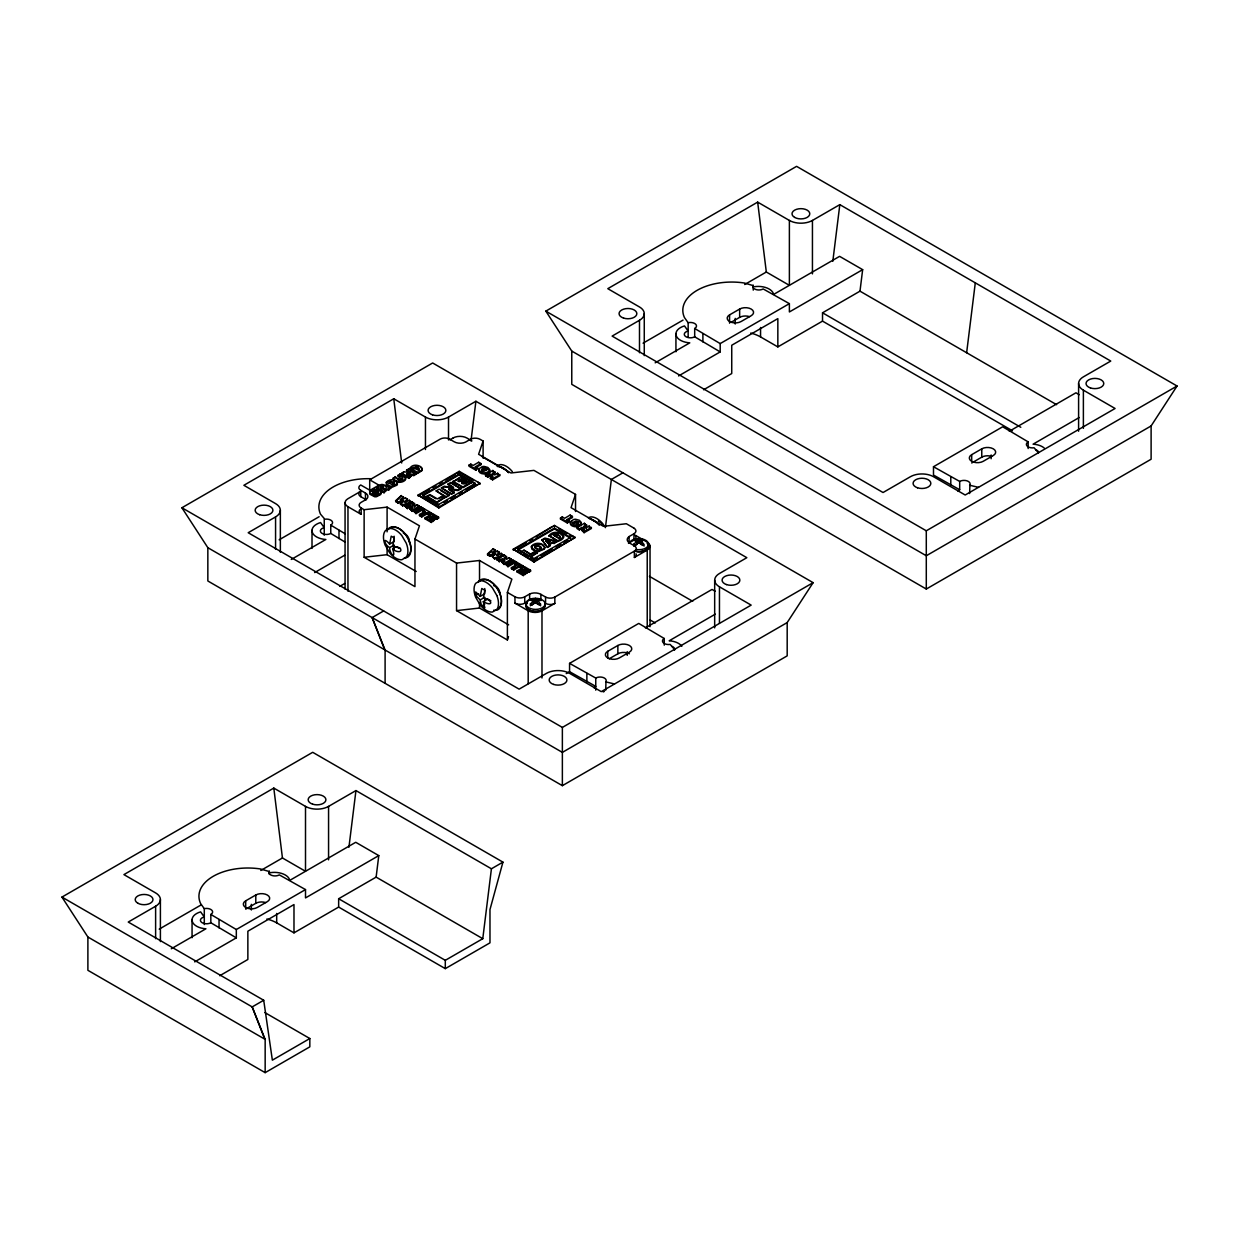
<?xml version="1.0" encoding="UTF-8"?>
<svg xmlns="http://www.w3.org/2000/svg" width="1239" height="1239" viewBox="0 0 1239 1239"><rect width="100%" height="100%" fill="white"/><g stroke="black" fill="none" stroke-linecap="round" stroke-linejoin="round"><path stroke-width="1.5" d="M389.635 543.983C381.999 535.527 384.291 544.788 389.635 547.592L392.794 545.81L394.265 537.958L391.214 536.193L389.619 544.107L394.157 541.489L394.157 536.239M480.205 599.893L483.365 598.096L484.852 590.26L481.785 588.494L480.205 596.393L484.743 593.775L484.743 588.54M400.383 548.474C404.084 555.939 384.57 547.994 397.223 546.74L400.274 548.505L392.794 545.81M380.373 488.058L381.875 488.925L383.455 487.794L381.38 487.485M348.933 847.244L355.949 790.575L491.418 868.787L502.941 862.127L312.708 752.305L61.95 897.082L87.892 937.025L265.161 1039.366L265.161 1072.649L309.827 1046.847L309.827 1038.53L264.836 1012.557M502.941 862.127L489.978 909.565L489.978 942.848L445.297 968.635L338.65 907.072L338.65 898.74L376.129 877.119L378.778 855.607L355.732 842.288L289.756 880.387A15.488 8.936 0 0 0 270.567 872.643M470.99 440.929L475.9 401.266L746.838 557.689L719.456 573.502A16.308 9.416 0 0 0 719.456 586.806L719.456 623.078M338.65 898.74L445.297 960.318L482.776 938.682L491.418 868.787M605.53 526.699L611.369 479.478L622.892 472.818M832.809 261.305L839.825 204.636L1110.764 361.06L1083.382 376.857A16.308 9.416 0 0 0 1083.382 390.177L1083.382 428.353M1012.48 430.785L822.526 321.118L822.526 312.801L859.99 291.165L862.654 269.653L839.593 256.349L773.616 294.433A15.488 8.936 0 0 0 754.427 286.689M966.637 352.743L975.294 282.848M419.51 470.154L416.753 468.063L414.058 468.807L414.058 467.753C415.654 465.539 421.988 468.528 418.101 470.092L414.058 467.753M386.088 487.469L386.072 486.633M364.127 509.709L364.127 557.271L414.957 586.62L414.957 539.058L419.448 525.801L387.095 507.123L364.127 509.709L361.184 508.021A6.923 3.996 0 0 1 361.122 502.353L366.001 499.565A8.363 4.832 0 0 0 365.443 493.06L360.781 490.35A6.567 3.794 0 0 1 360.719 484.976L369.981 490.319L378.933 485.161L369.702 479.818L369.702 491.372M369.702 479.818L440.263 439.071A6.567 3.794 0 0 1 449.54 439.102L454.217 441.796A8.363 4.832 0 0 0 465.523 442.122L470.371 439.303A6.923 3.996 0 0 1 480.143 439.334L483.102 441.022L478.61 454.295L510.964 472.973L533.932 470.386L575.531 494.392L575.531 511.506M456.556 563.079L456.556 610.626L507.386 639.974L507.386 592.428L511.877 579.171L479.524 560.493L456.556 563.079L414.957 539.058M507.386 639.974L508.517 636.66M575.531 494.392L571.04 507.649L603.393 526.327L626.361 523.741L633.919 528.108M402.814 479.973L397.827 476.256L400.073 473.902C414.399 478.192 398.308 487.19 393.057 479.013L395.318 476.643C399.33 481.986 408.405 478.688 397.827 475.203M377.229 494.919A3.33 1.92 0 0 0 378.251 494.237L377.972 493.168L376.455 494.036L374.921 493.153L374.921 492.084L378.422 490.071L381.566 491.898L380.079 494.051L376.579 495.631A4.213 2.432 0 0 1 374.643 495.693L369.872 493.184A4.476 2.586 0 0 1 369.764 491.96L373.636 489.266L377.105 489.436L375.324 491.976L372.862 492.441A2.013 1.162 0 0 0 372.521 493.199L372.862 493.788M478.92 469.596C477.712 474.336 486.431 475.234 489.018 472.183A4.801 2.772 0 0 0 489.746 470.65L487.841 468.497M374.921 492.084L376.455 492.983L377.972 492.1L378.251 493.184A3.33 1.92 0 0 1 377.229 493.865L374.859 493.881L372.521 492.146A2.013 1.162 0 0 1 372.862 491.387L377.105 489.436M787.183 622.582L813.125 582.655L432.659 362.981L181.901 507.758L207.842 547.7L562.367 752.383L787.183 622.582L787.183 655.865L562.367 785.665L207.842 580.983L207.842 547.7M1151.108 425.953L1177.05 386.01L796.584 166.351L545.826 311.128L571.768 351.071L926.292 555.753L1151.108 425.953L1151.108 459.235L926.292 589.036L571.768 384.353L571.768 351.071M526.172 604.338L527.117 602.99M204.296 924.557L204.296 908.683L200.61 903.556A48.91 28.234 0 0 1 260.515 868.973L269.095 871.482A6.118 3.531 0 0 0 271.945 875.462A6.118 3.531 0 0 0 279.317 874.889L305.506 889.587L305.506 897.919L378.778 855.607M688.156 336.714L688.156 322.744L684.486 317.618A48.91 28.234 0 0 1 744.391 283.019L752.956 285.543A6.118 3.531 0 0 0 755.805 289.508A6.118 3.531 0 0 0 763.193 288.95L789.382 303.648L789.382 311.965L862.654 269.653M605.701 690.185L605.979 681.465A6.118 3.531 0 0 0 603.145 677.501A6.118 3.531 0 0 0 595.758 678.058L569.568 663.361L569.568 671.677L595.758 686.375A6.118 3.531 0 0 0 594.178 687.955M969.626 493.556L969.905 484.836A6.118 3.531 0 0 0 967.055 480.856A6.118 3.531 0 0 0 959.683 481.429L933.494 466.731L933.494 475.048L959.683 489.746A6.118 3.531 0 0 0 958.103 491.325M573.007 522.517L575.655 520.969L578.241 521.743A1.874 1.084 0 0 1 578.272 522.502L575.639 524.02A1.905 1.1 0 0 1 573.936 523.88L573.053 523.276M573.007 523.57L575.655 522.037L578.241 522.796A1.874 1.084 0 0 1 578.272 523.555M530.4 605.794L530.4 603.889L533.777 600.9L530.493 599.955L532.058 598.979L535.48 599.924C538.516 597.972 542.574 600.187 537.246 600.946L537.184 603.842L539.476 605.159M637.202 541.195L637.202 544.138L633.81 546.089L633.81 544.184L637.202 541.195L633.903 540.25L635.468 539.275L638.89 540.219C641.926 538.268 645.953 540.467 640.656 541.242L640.594 544.138L642.886 545.454M394.172 485.038L394.141 483.768L391.71 482.513A1.889 1.1 0 0 0 390.393 482.544L389.139 483.272A1.905 1.1 0 0 0 389.031 483.752M403.449 496.839L400.135 499.658L405.37 497.954L407.538 499.193L404.58 502.229L409.459 500.308L411.627 502.616L402.675 505.899L400.429 503.545L403.744 500.138L397.843 502.058L395.597 500.757L401.281 495.585L403.449 497.892L401.235 499.766M400.429 504.598L403.744 501.191L397.843 503.111L395.597 500.757M495.414 549.93L492.1 552.749L497.335 551.045L499.503 552.3L496.56 555.32L501.423 553.399L503.592 555.707L494.64 558.99L492.394 556.652L495.708 553.229L489.808 555.149L487.562 553.864L493.246 548.676L495.414 550.983L493.199 552.873M405.571 502.275L407.538 499.193M497.536 555.366L499.503 552.3M387.126 482.358L386.258 484.604L389.263 486.85A4.863 2.803 0 0 0 391.942 487.283L396.991 485.13A4.476 2.586 0 0 0 397.378 484.015L397.177 483.287M395.597 501.81L401.281 495.585M388.132 529.254C401.823 518.986 420.733 551.37 404.828 557.999M495.708 554.298L489.808 556.203L487.562 554.917L491.821 551.03M478.703 581.556C491.976 572.341 508.718 599.32 497.939 609.542A17.331 10.005 60 0 1 493.68 610.238M496.854 609.511L492.379 612.051A17.439 10.067 60 0 1 480.159 604.988L475.683 597.291A16.974 9.804 60 0 1 475.683 583.306L480.159 580.766A17.439 10.067 60 0 1 492.379 587.828L496.854 595.525M578.04 523.834L576.646 524.732M532.507 545.81L536.797 543.998L541.381 544.618M571.752 521.387C566.3 525.646 577.947 529.053 580.518 525.011A4.801 2.772 0 0 0 581.246 523.478L579.341 521.325M559.269 538.299C562.336 536.441 556.156 533.792 554.468 535.511M475.9 401.266L448.518 417.063A16.308 9.416 0 0 1 425.457 417.063L393.754 398.772L243.866 485.301L275.569 503.607A16.308 9.416 0 0 1 275.569 516.911L275.569 549.373M839.825 204.636L812.443 220.434A16.308 9.416 0 0 1 789.382 220.434L757.664 202.127L607.791 288.672L639.494 306.978A16.308 9.416 0 0 1 639.494 320.282L639.494 352.728M275.569 516.911L248.187 532.724L519.126 689.147L546.507 673.335A16.308 9.416 0 0 1 569.568 673.335L601.271 691.641L751.159 605.112L719.456 586.806M639.494 320.282L612.112 336.094L883.051 492.518L910.433 476.705A16.308 9.416 0 0 1 933.494 476.705L965.196 495.011L1115.085 408.483L1083.382 390.177M360.735 491.325L347.88 498.744A9.757 5.637 0 0 0 347.973 506.705L347.958 591.173M449.912 439.845L453.118 437.987M279.162 539.801L319.135 516.725M391.214 487.562L388.659 489.033L383.285 488.677L386.274 490.396L384.013 492.766L376.61 488.507L376.61 487.454C383.858 480.36 385.019 488.228 391.214 487.562L388.659 490.086L383.486 489.606M406.469 470.216L408.591 468.977L415.994 473.252L415.994 474.305L413.857 475.544L407.058 474.785L407.058 473.716L411.116 476.07L408.994 478.347L401.591 474.088L403.713 471.811L410.558 472.57L406.469 470.216L409.195 472.849M410.124 468.094C414.105 460.97 429.67 468.9 417.528 472.369L410.124 468.094L410.124 469.147L417.528 473.422L422.034 470.588L422.112 468.605M376.61 488.507L379.134 487.051M401.591 474.088L403.713 471.811M410.124 469.147L413.485 467.211M381.875 487.856L383.378 486.385L380.373 486.989L381.875 488.925M374.921 493.153L377.26 491.806M376.61 487.454L384.013 491.713L386.274 490.396M401.591 473.019L408.994 477.294L411.116 476.07M407.058 473.716L413.857 474.475L415.994 473.252M643.087 343.172L683.045 320.096M744.67 284.521L766.322 272.022L789.382 285.342L789.382 220.434M291.258 559.455L325.857 539.476A15.503 8.952 0 0 1 312.243 532.166A15.503 8.952 0 0 1 320.56 522.564L324.246 527.69L323.394 527.891A6.118 3.531 0 0 0 321.598 533.095A6.118 3.531 0 0 0 330.767 533.451L345.278 542.186M475.404 466.778L477.743 468.125L475.931 470.216L468.977 466.22L468.977 465.152L470.789 464.114L473.128 465.461L478.641 462.271L480.918 463.587L480.918 464.656L475.404 467.831L475.404 466.778L480.918 463.587M729.57 314.876L739.652 309.053A8.146 4.708 0 0 1 751.19 309.053A8.146 4.708 0 0 1 751.19 315.713L741.092 321.536A8.146 4.708 0 0 1 729.57 321.536A8.146 4.708 0 0 1 729.57 314.876L729.57 323.193M418.039 495.089L459.22 471.316L480.02 483.318L438.838 507.944L418.039 495.089L438.838 507.092L480.02 483.318M418.039 495.925L429.391 489.374M432.628 487.516L435.865 485.642M439.102 483.768L442.354 481.894M445.591 480.02L455.317 474.413M473.081 480.159L459.22 472.152L456.928 473.484L456.928 472.632M422.638 495.104L459.251 473.964L475.42 483.303L438.807 504.443L422.638 495.104L422.638 495.941L459.251 474.816L475.42 484.155L465.43 489.916M405.06 506.224L407.337 507.541L410.31 505.822L412.804 508.331L410.31 506.89L407.337 508.594L405.06 506.224L412.37 501.996L414.662 504.366L412.107 505.853L414.662 503.313M406.516 506.426L412.37 503.049L414.662 504.366M655.183 362.826L689.782 342.847A15.503 8.952 0 0 1 676.169 335.537A15.503 8.952 0 0 1 684.486 325.934L688.156 331.061L687.32 331.262A6.118 3.531 0 0 0 685.523 336.466A6.118 3.531 0 0 0 694.692 336.807L720.2 351.907L720.2 343.59L789.382 303.648M426.789 496.312L429.856 494.547L437.398 498.899L442.168 496.142L444.631 497.551L436.794 502.802L426.789 496.312L436.794 502.089L444.631 497.551M436.143 490.907L439.21 489.142L449.215 494.919L446.148 497.397L436.143 490.907L446.148 496.684L449.215 494.919M448.812 489.513L454.31 492.688L451.43 494.346L441.425 487.856L444.29 486.215L453.551 487.965M452.158 487.175L448.007 484.062L450.903 482.389L460.893 488.878L458.012 490.551L450.655 489.73M458.12 481.398L459.715 481.599L464.486 478.858L466.514 480.747L461.76 483.489L463.727 483.922L469.008 480.871L471.269 482.885L462.921 487.717L452.916 481.94L461.125 476.488L463.262 477.712L459.406 480.655M426.789 497.025L429.856 495.259L435.88 498.744M441.425 488.569L444.29 486.927L449.834 487.547M448.007 484.774L450.903 483.102L460.893 488.878M452.916 481.94L459.483 478.146M468.977 465.152L475.931 469.163L477.743 468.125M731.01 322.372L739.652 317.37A8.146 4.708 0 0 1 749.502 316.626M458.12 480.686L463.262 477.712M412.107 504.784L414.6 506.24L417.156 504.753L419.448 506.085L419.448 507.138L412.138 511.366L409.846 508.981L412.804 507.278M461.311 481.398L464.486 479.57L466.514 480.747M409.846 508.981L412.138 510.313L419.448 506.085M461.76 482.776L466.514 480.035M413.749 511.227L421.059 507.014L423.351 508.331L423.351 509.384L416.025 513.612L413.749 511.227L416.025 512.559L423.351 508.331M415.204 511.444L421.059 508.067L421.059 507.014M438.978 498.698L442.168 496.854L444.631 498.279M465.043 483.876L469.008 481.584L471.269 482.885M314.644 572.573L344.628 555.258M422.669 510.019L424.992 512.419L422.669 511.072L424.466 508.981L431.42 512.992L431.42 514.046L428.648 512.435M441.425 487.856L451.43 493.633L454.31 491.976M448.812 488.801L458.012 489.839L460.893 488.166M452.916 481.228L462.921 487.004L471.269 482.172M485.533 474.707L487.825 476.039L490.396 474.552L492.89 475.993L490.319 478.533L492.89 477.061L490.396 475.621L487.825 477.092L485.533 475.761L485.533 474.707L492.859 470.479L495.151 472.864L492.193 474.583M485.533 475.761L489.932 473.236M419.479 514.541L421.771 515.873L427.285 512.683L429.608 515.083L427.285 513.736L421.771 516.926L419.479 515.61L419.479 514.541L424.992 511.366M419.479 515.61L424.992 512.419M495.151 471.811L492.193 473.515L494.686 474.955L497.644 473.252L499.937 475.621L492.611 479.849L490.319 478.533M443.81 502.399L447.14 500.479M450.469 498.558L455.456 495.677M458.786 493.757L462.116 491.837M429.608 514.03L431.42 512.992M433.015 521.511L429.081 519.234L430.522 518.398L434.068 520.442L435.57 518.537L434.068 519.389L430.522 517.344L429.081 518.165L433.015 520.442L431.358 522.455L425.132 518.862L425.132 517.809L432.442 513.581L438.575 517.112L438.575 518.165L437.011 519.079L433.17 516.864L432.008 517.53L433.17 515.811L437.011 518.01L438.575 517.112M490.319 477.48L492.611 478.796L499.937 474.568M425.132 518.862L430.986 515.486M678.569 375.944L720.2 351.907M425.132 517.809L431.358 521.402L433.015 520.442M339.687 586.403L344.643 583.538M703.597 389.774L731.738 373.543L731.738 345.247L777.844 318.624L777.844 346.905L760.56 336.931A32.617 18.833 0 0 0 750.757 333.043M777.844 346.905L822.526 321.118M384.694 649.809L372.134 617.595L383.656 610.935M566.904 519.606L569.243 520.953L567.431 523.059L560.493 519.048L560.493 517.979L562.289 516.942L564.628 518.289L570.141 515.099L572.418 516.431L572.418 517.484L566.904 520.659L566.904 519.606L572.418 516.431M560.493 519.048L562.289 516.942M513.24 549.202L554.422 525.429L575.221 537.432L534.04 562.057L513.24 549.202L534.04 561.205L575.221 537.432M497.025 559.316L499.302 560.632L502.275 558.928L504.769 561.422L502.275 559.982L499.302 561.685L497.025 559.316L504.35 555.087L506.627 557.473L504.072 558.944L506.627 556.404M513.24 550.054L526.203 542.558M529.456 540.7L532.693 538.826M535.929 536.952L552.129 526.745M497.025 560.369L499.952 558.681M517.84 549.218L554.452 528.077L570.621 537.416L534.009 558.557L517.84 549.218L521.077 551.928M517.84 550.07L554.452 528.929L570.621 538.268M560.493 517.979L567.431 521.991L569.243 520.953M504.072 557.891L506.565 559.331L509.121 557.844L511.428 559.176L511.428 560.229L504.103 564.457L501.81 562.072L504.769 560.369M521.278 551.742L523.973 550.178L530.617 554.019L534.83 551.587L536.998 552.842L531.469 556.667M541.985 539.786L544.928 538.098L557.023 541.288L554.189 543.549L552.3 542.961L549.233 544.726L550.271 545.81L547.514 547.406L541.985 539.786L547.514 547.406M549.094 535.682C554.452 527.458 572.836 536.348 557.906 541.397L549.094 535.682L557.906 540.777L563.652 536.874L560.57 533.73M541.985 540.421L544.928 538.717L557.023 541.923M549.094 536.317L553.105 533.994M501.81 562.072L504.103 563.404L511.428 559.176M553.787 535.279C555.676 532.631 563.234 536.193 558.603 538.051L553.787 535.279L558.603 538.051M505.713 564.334L513.023 560.105L515.316 561.422L515.316 562.491L508.005 566.703L505.713 564.334L508.005 565.65L515.316 561.422M507.169 564.535L513.023 561.159L513.023 560.105M547.917 543.286L549.837 541.551L547.917 543.286L545.702 540.281L549.837 541.551M514.634 563.11L516.446 562.072L523.385 566.084L523.385 567.137L521.573 568.19L519.249 566.842L513.736 570.017L511.444 568.701L511.444 567.648L516.957 564.457L516.957 565.526L514.634 563.11L516.957 564.457M584.39 529.889L581.896 528.449L579.325 529.92L577.033 528.604L577.033 527.535L584.359 523.307L586.651 525.692L583.693 527.411M523.973 550.178L530.617 554.654L534.83 552.222L536.998 553.477M514.634 564.179L516.446 562.072M549.233 544.726L552.3 542.326L554.189 542.914L557.023 541.288M536.998 552.842L530.091 556.838L522.75 552.594M547.514 546.771L550.271 545.191L549.233 544.107M577.033 527.535L579.325 528.867L581.896 527.38L584.39 528.821L581.834 530.307L584.111 532.677L591.437 528.449L589.144 526.079L586.186 527.783L583.693 526.343L586.651 524.639M511.444 568.701L515.579 566.316M511.444 567.648L513.736 568.964L519.249 565.774L521.573 567.121L523.385 566.084M530.788 557.535L534.009 559.409L537.339 557.488M540.669 555.552L552.315 548.831M555.645 546.91L560.632 544.029M563.962 542.109L567.292 540.189M581.834 530.307L584.111 531.624L591.437 527.396M524.98 574.602L521.046 572.325L521.046 571.272L524.98 573.549L523.323 575.562L517.097 571.953L517.097 570.9L524.407 566.672L530.54 570.219L530.54 571.272L528.976 572.17L525.135 569.955L523.973 570.637L525.135 568.902L528.976 571.117L530.54 570.219M490.861 600.807L487.794 599.041L483.256 601.658L484.852 607.73L483.225 606.909L481.259 604.833L480.205 599.893L475.683 595.448L478.626 593.744M517.097 571.953L522.951 568.577M521.046 571.272L522.486 570.436L526.033 572.495L527.535 571.628L527.535 572.681L526.033 573.549L522.486 571.489L521.046 572.325M517.097 570.9L523.323 574.509L524.98 573.549M481.785 605.964L484.743 604.26M507.386 592.428L514.959 596.795A6.923 3.996 0 0 0 524.747 596.826L529.611 594.008A8.363 4.832 0 0 1 540.87 594.348L545.563 597.028A6.567 3.794 0 0 0 554.855 597.059L634.368 551.138A6.567 3.794 0 0 0 634.306 545.779M628.483 543.379A8.363 4.832 0 0 1 629.087 542.899L629.102 536.564L633.965 533.761A6.923 3.996 0 0 0 633.903 528.124M514.959 596.795L514.959 603.13A6.923 3.996 0 0 0 524.747 603.176L527.984 601.287M629.102 542.899L633.965 540.096L633.965 533.761M531.531 605.143L533.777 603.842L533.777 600.9M532.058 598.979L532.058 600.884L535.48 602.851L538.872 600.9L538.872 598.995M636.614 541.83L638.89 543.162L642.282 541.195L642.282 539.29M514.959 603.13L528.186 610.781A9.757 5.637 0 0 0 542.001 610.827L554.84 603.393L554.84 597.059M634.368 551.138L634.368 557.473L647.223 550.054A9.757 5.637 0 0 0 647.13 542.109L635.576 535.403M355.949 790.575L328.567 806.388A16.308 9.416 0 0 1 305.506 806.388L273.804 788.081L123.915 874.61L155.618 892.916A16.308 9.416 0 0 1 155.618 906.236L155.618 938.682M569.568 663.361L638.751 623.418L664.259 638.503L664.259 645.163M155.618 906.236L128.237 922.048L263.706 1000.26L272.363 1060.166L309.827 1038.53M566.238 673.598L569.568 671.677M645.411 627.894L712.022 589.439L715.321 591.328M607.76 651.296L617.858 645.473A8.146 4.708 0 0 1 629.381 645.473A8.146 4.708 0 0 1 629.381 652.132L619.299 657.955A8.146 4.708 0 0 1 607.76 657.955A8.146 4.708 0 0 1 607.76 651.296L607.76 657.955M933.494 466.731L1002.676 426.789L1028.169 441.874L1028.169 448.533M609.201 658.776L617.858 653.789A8.146 4.708 0 0 1 629.381 653.789M1009.336 431.265L1075.948 392.794L1079.246 394.699M971.686 454.667L981.768 448.843A8.146 4.708 0 0 1 993.306 448.843A8.146 4.708 0 0 1 993.306 455.487L983.208 461.311A8.146 4.708 0 0 1 971.686 461.311L971.686 454.667A8.146 4.708 0 0 0 971.686 461.311M159.212 929.126L200.842 905.09M260.794 870.475L282.446 857.977L305.506 871.296L305.506 806.388M971.686 462.983L981.768 457.16A8.146 4.708 0 0 1 991.618 456.417M715.306 614.157L669.168 640.795A15.503 8.952 0 0 1 681.853 646.278M1079.231 417.528L1033.094 444.166A15.503 8.952 0 0 1 1044.183 447.96M245.694 900.83L255.792 895.007A8.146 4.708 0 0 1 267.314 895.007A8.146 4.708 0 0 1 267.314 901.651L257.232 907.475A8.146 4.708 0 0 1 245.694 907.475A8.146 4.708 0 0 1 245.694 900.83L245.694 909.147L255.792 903.324A8.146 4.708 0 0 1 265.626 902.581M171.307 948.764L205.906 928.785A15.503 8.952 0 0 1 192.293 921.475A15.503 8.952 0 0 1 200.61 911.873L204.296 916.999L203.444 917.216A6.118 3.531 0 0 0 201.647 922.42A6.118 3.531 0 0 0 210.831 922.761L236.324 937.846L236.324 929.529L305.506 889.587M181.901 507.758L562.367 727.417L813.125 582.655M545.826 311.128L926.292 530.788L1177.05 386.01M194.693 961.882L236.324 937.846M219.737 975.728L247.862 959.482L247.862 931.201L293.984 904.563L293.984 932.859L276.684 922.869A32.617 18.833 0 0 0 266.896 918.997M293.984 932.859L338.65 907.072M263.706 1000.26L252.183 1006.904L61.95 897.082M380.388 486.323L381.349 485.812M371.607 491.248L372.722 490.675M640.656 541.242C645.767 543.936 642.205 546.476 638.906 542.264L635.514 545.175L633.81 544.184M537.246 600.946C542.357 603.641 538.795 606.181 535.496 601.968L532.243 604.725L530.4 603.889M540.096 549.466L541.164 547.839L537.958 545.996M400.429 503.545L402.675 504.846L411.627 501.563M492.394 556.652L494.64 557.937L503.592 554.654M388.829 481.367L389.774 481.042M554.251 533.42L559.579 533.343M536.394 545.392L534.892 546.26A2.261 1.316 0 0 0 534.876 547.158L538.051 548.985A2.246 1.301 0 0 0 540.096 548.846L541.164 547.204L537.958 545.361M536.394 546.012L534.892 546.879A2.261 1.316 0 0 0 534.876 547.793L535.171 548.134M497.629 465.384L500.169 464.625A17.439 10.067 60 0 1 512.388 471.687M588.215 517.685L590.74 516.926A17.439 10.067 60 0 1 602.975 523.989L605.499 527.659M688.156 322.744L688.791 322.589A6.118 3.531 0 0 1 695.668 324.231A6.118 3.531 0 0 1 694.692 328.49L694.692 336.807M371.452 478.765A48.91 28.234 0 0 0 320.56 514.247L324.866 519.218A6.118 3.531 0 0 1 331.742 520.86A6.118 3.531 0 0 1 330.767 525.119L330.767 533.451M204.296 908.683L204.915 908.543A6.118 3.531 0 0 1 211.792 910.185A6.118 3.531 0 0 1 210.831 914.444L210.831 922.761M415.359 466.437L418.054 466.437M364.127 557.271L387.095 554.685L416.211 571.489M456.556 610.626L479.524 608.039L508.64 624.843M636.443 551.463C641.121 552.888 651.791 549.435 647.223 543.332A9.711 5.606 0 0 1 648.539 546.12A9.571 5.529 0 0 1 635.979 551.401M497.133 466.375L500.091 466.685L506.426 470.34A17.331 10.005 60 0 1 508.733 472.725M969.626 485.223L978.485 487.345M605.701 681.868L614.559 683.974M525.847 605.778C527.814 613.816 545.64 613.46 544.788 604.384M376.207 490.257L377.105 490.489M545.702 540.916L549.837 542.186M393.646 481.042L394.575 481.367M374.859 494.934L373.729 494.407M537.463 549.466L535.604 548.49M589.454 518.723A17.331 10.005 60 0 1 590.678 518.971L596.997 522.626A17.331 10.005 60 0 1 599.382 525.057M483.365 601.705C493.711 607.497 492.657 599.521 483.365 598.096M384.539 485.549L385.778 486.246M598.282 521.232L601.333 522.997L602.108 524.778M859.99 291.165L1056.619 404.688M822.526 312.801L1020.812 427.285M694.692 328.49L720.2 343.59M471.889 440.898L466.917 438.033A9.757 5.637 0 0 0 453.102 437.971M482.265 456.788L497.087 465.337M629.66 543.085L634.322 545.779M480.918 464.656L478.641 462.271M572.418 517.484L570.141 515.099M586.651 525.692L584.359 523.307M649.375 576.305L692.709 601.318M559.052 528.945L566.75 533.389M569.832 535.171L572.914 536.952L572.914 536.1M480.02 484.155L477.712 481.986M463.262 478.44L461.125 476.488M448.007 484.062L453.551 487.252M450.191 490.303L454.31 492.688M410.078 470.897L415.994 474.305M440.883 490.814L449.215 495.631M401.544 475.807C412.649 479.772 395.334 484.511 393.057 477.944M650.227 620.058L655.23 622.954M399.825 480.314L395.318 477.696L395.318 476.643M524.314 553.802L527.551 555.661M424.265 496.885L438.807 505.28L438.807 504.443M407.538 500.246L405.37 497.954M433.975 515.517L438.575 518.165M495.414 550.983L493.246 548.676M506.627 557.473L504.35 555.087M511.428 560.229L509.121 557.844M517.825 563.931L523.385 567.137M525.94 568.624L530.54 571.272M432.008 516.477L435.57 518.537M523.973 569.568L527.535 571.628M525.166 571.318L527.535 572.681M359.093 492.286L359.403 492.456A6.598 3.81 0 0 0 360.797 496.684L365.459 499.379A8.363 4.832 0 0 1 366.125 499.844M347.958 506.72L361.184 514.355L361.184 508.021M330.767 525.119L345.278 533.854M376.129 877.119L482.776 938.682M210.831 914.444L236.324 929.529M265.161 1072.649L87.892 970.307L87.892 937.025M542.465 545.16L544.664 547.359M480.205 596.284L475.683 591.948L475.683 595.448M420.532 467.382L421.523 468.032M598.964 524.701L596.997 522.626A17.454 10.082 60 0 0 590.662 518.971M508.377 472.4L506.426 470.34A17.454 10.082 60 0 0 500.091 466.685A17.331 10.005 60 0 0 497.706 466.344M486.741 469.968L484.139 469.194L481.506 470.743A1.905 1.1 0 0 0 481.553 471.501M545.702 540.281L547.917 542.667M1038.39 452.762L1034.085 447.775A6.118 3.531 0 0 1 1027.208 446.133A6.118 3.531 0 0 1 1028.169 441.874M674.465 649.391L670.16 644.419A6.118 3.531 0 0 1 663.283 642.762A6.118 3.531 0 0 1 664.259 638.503M372.134 617.595L385.097 650.041L385.097 683.324M265.161 1039.366L252.183 1006.904L264.743 1039.118M531.314 547.158L535.047 550.519A5.808 3.345 0 0 0 538.253 551.045L544.262 548.474A5.343 3.082 0 0 0 544.726 547.158M389.635 547.592C389.387 553.539 396.294 560.152 392.794 549.419M757.664 202.127L766.322 272.022M393.754 398.772L401.699 462.999M273.804 788.081L282.446 857.977M1078.596 383.517L1078.596 431.234M991.138 454.961L991.138 458.74M981.768 448.843L981.768 457.16M959.683 481.429L959.683 489.746M950.793 476.705L950.793 485.038M926.292 530.788L926.292 589.036M812.443 220.434L812.443 273.881M760.56 327.499L760.56 336.931M753.25 285.14L753.25 290.127M739.652 309.053L739.652 317.37M735.223 318.377L735.223 324.045M714.671 580.146L714.671 627.879M702.9 333.601L702.9 341.918M675.936 333.616L675.936 351.768M650.041 546.074L650.041 626.686M647.223 550.054L647.223 626.826M644.265 313.622L644.265 355.624M644.032 544.215L644.032 546.12M638.89 540.219L638.89 543.162M635.468 539.275L635.468 541.18M627.213 651.606L627.213 655.369M617.858 645.473L617.858 653.789M595.758 678.058L595.758 690.154M589.144 526.079L589.144 527.133M586.868 673.335L586.868 681.667M586.186 527.783L586.186 528.852M584.111 531.624L584.111 532.677M581.896 527.38L581.896 528.449M579.325 528.867L579.325 529.92M567.431 521.991L567.431 523.059M562.367 727.417L562.367 785.665M554.422 525.429L554.422 526.281M554.452 528.077L554.452 528.929M545.563 597.028L545.563 603.362A6.567 3.794 0 0 0 554.855 603.408M541.985 610.812L541.985 677.996M540.885 594.333L540.885 600.667M540.607 603.92L540.607 605.825M535.48 599.924L535.48 602.851M534.009 558.557L534.009 559.409M534.04 561.205L534.04 562.057M529.611 594.008L529.611 600.357A8.363 4.832 0 0 1 531.33 599.707M528.976 571.117L528.976 572.17M528.186 610.781L528.186 683.711M526.033 572.495L526.033 573.549M525.135 568.902L525.135 569.955M524.732 596.826L524.732 603.161M524.407 566.672L524.407 567.741M523.323 574.509L523.323 575.562M522.486 570.436L522.486 571.489M521.573 567.121L521.573 568.19M519.249 565.774L519.249 566.842M513.736 568.964L513.736 570.017M508.005 565.65L508.005 566.703M504.103 563.404L504.103 564.457M502.275 558.928L502.275 559.982M501.423 553.399L501.423 554.468M499.302 560.632L499.302 561.685M497.644 473.252L497.644 474.305M497.335 551.045L497.335 552.098M494.64 557.937L494.64 558.99M492.859 470.479L492.859 471.548M492.611 478.796L492.611 479.849M490.396 474.552L490.396 475.621M489.808 555.149L489.808 556.203M487.825 476.039L487.825 477.092M487.562 553.864L487.562 554.917M484.743 597.275L484.743 600.76M483.102 441.022L483.102 458.151M479.524 560.493L479.524 581.416M479.524 602.34L479.524 608.039M475.931 469.163L475.931 470.216M470.789 464.114L470.789 465.167M459.22 471.316L459.22 472.152M459.251 473.964L459.251 474.816M448.518 417.063L448.518 439.969M445.297 960.318L445.297 968.635M438.838 507.092L438.838 507.944M437.011 518.01L437.011 519.079M434.068 519.389L434.068 520.442M433.17 515.811L433.17 516.864M432.442 513.581L432.442 514.634M431.358 521.402L431.358 522.455M430.522 517.344L430.522 518.398M427.285 512.683L427.285 513.736M425.457 417.063L425.457 449.525M424.466 508.981L424.466 510.034M421.771 515.873L421.771 516.926M417.528 472.369L417.528 473.422M417.156 504.753L417.156 505.806M416.025 512.559L416.025 513.612M414.6 506.24L414.6 507.293M413.857 474.475L413.857 475.544M412.37 501.996L412.37 503.049M412.138 510.313L412.138 511.366M410.31 505.822L410.31 506.89M409.459 500.308L409.459 501.361M408.994 477.294L408.994 478.347M408.591 468.977L408.591 470.046M407.337 507.541L407.337 508.594M402.675 504.846L402.675 505.899M400.073 473.902L400.073 474.955M397.843 502.058L397.843 503.111M394.157 544.974L394.157 550.224M388.659 489.033L388.659 490.086M387.095 507.123L387.095 531.856M387.095 547.065L387.095 554.685M384.013 491.713L384.013 492.766M383.378 486.385L383.455 487.794M382.402 486.044L382.402 487.097M381.566 491.898L380.729 494.516L376.579 496.684A4.213 2.432 0 0 1 374.643 496.746L369.872 494.237A4.476 2.586 0 0 1 369.764 493.014M378.669 492.502L378.669 493.571M378.422 490.071L378.422 491.124M377.972 492.1L377.972 493.168M376.455 492.983L376.455 494.036M375.324 490.923L375.324 491.976M365.459 493.045L365.459 499.379M360.781 490.35L360.781 496.684M345.062 502.724L345.062 589.098M338.99 530.23L338.99 538.547M328.567 806.388L328.567 859.835M324.246 519.373L324.246 535.233M312.011 530.246L312.011 548.412M280.355 510.267L280.355 552.253M276.684 913.453L276.684 922.869M269.374 871.094L269.374 874.424M255.792 895.007L255.792 903.324M251.347 904.331L251.347 909.984M219.04 919.539L219.04 927.872M192.06 919.57L192.06 937.722M160.404 899.576L160.404 941.578M1035.556 449.633A6.118 3.531 0 0 1 1038.607 452.7M361.199 514.34A6.923 3.996 0 0 1 360.038 509.523M636.041 553.818A6.567 3.794 0 0 1 634.383 557.488M539.244 599.939A8.363 4.832 0 0 1 540.096 600.28M629.675 543.069A8.363 4.832 0 0 1 629.087 536.564M635.018 535.279A6.923 3.996 0 0 1 634.585 539.708M629.567 542.667A9.525 5.498 0 0 1 638.844 538.578A9.742 5.622 0 0 1 648.524 544.169A9.525 5.498 0 0 1 638.952 549.698A9.742 5.622 0 0 1 636.459 549.497M482.157 467.738A4.429 2.555 0 0 1 484.046 467.475A4.538 2.617 0 0 1 485.967 467.723M573.254 523.4A1.905 1.1 0 0 1 573.208 522.641M536.177 546.136A2.261 1.316 0 0 1 537.741 546.105M536.177 545.501A2.261 1.316 0 0 1 537.741 545.47M403.418 533.328A5.854 3.376 60 0 1 407.724 536.441A5.854 3.376 60 0 1 409.164 541.985M387.822 529.734A17.083 9.866 60 0 1 390.068 527.489A17.331 10.005 60 0 1 395.551 527.04A17.454 10.082 60 0 1 401.885 530.695A17.331 10.005 60 0 1 407.368 537.478A17.083 9.866 60 0 1 407.368 557.318M407.368 557.24A17.331 10.005 60 0 1 404.27 558.03M493.618 585.629A5.854 3.376 60 0 1 498.124 588.479A5.854 3.376 60 0 1 499.751 594.286M478.409 582.02A17.083 9.866 60 0 1 480.655 579.79A17.331 10.005 60 0 1 486.137 579.325A17.454 10.082 60 0 1 492.456 582.98M492.394 582.949A17.331 10.005 60 0 1 497.877 589.733A17.083 9.866 60 0 1 497.939 609.603M496.854 595.525A16.974 9.804 60 0 1 496.854 609.511M544.633 604.136A9.571 5.529 0 0 1 541.582 610.146A9.571 5.529 0 0 1 530.741 610.626M527.287 608.643A9.571 5.529 0 0 1 526.033 605.313M526.451 604.167A9.571 5.529 0 0 1 527.256 603.114M530.71 610.595A9.773 5.637 0 0 1 527.164 608.55M604.4 691.362A6.118 3.531 0 0 1 603.145 691.935M671.631 646.262A6.118 3.531 0 0 1 674.481 650.243M394.513 483.272L393.491 484.372A1.874 1.084 0 0 1 391.787 484.511L389.123 482.962A1.905 1.1 0 0 1 389.139 482.203L390.393 481.475A1.889 1.1 0 0 1 391.71 481.46L394.513 483.272M478.595 469.101C479.028 473.53 486.246 473.933 489.018 471.13A4.801 2.772 0 0 0 489.746 469.596L487.841 467.444L484.046 466.422A4.429 2.555 0 0 0 482.157 466.669L478.595 469.101M570.11 521.929C570.529 526.358 577.746 526.761 580.518 523.958A4.801 2.772 0 0 0 581.246 522.424L579.341 520.272L575.562 519.249A4.429 2.555 0 0 0 573.657 519.513L570.11 521.929M386.243 482.389L386.599 484.093L389.263 485.781A4.863 2.803 0 0 0 391.942 486.23L396.991 484.062A4.476 2.586 0 0 0 397.378 482.962C395.706 478.781 388.581 478.719 386.243 482.389M531.438 546.476L531.872 549.14L535.047 551.154A5.808 3.345 0 0 0 538.253 551.68L544.262 549.109A5.343 3.082 0 0 0 544.726 547.793C543.766 542.14 534.148 541.939 531.438 546.476M481.708 469.411L481.506 469.689A1.905 1.1 0 0 0 481.553 470.433L482.436 471.052A1.905 1.1 0 0 0 484.139 471.192L486.772 469.674A1.874 1.084 0 0 0 486.741 468.9L484.604 468.079L481.708 469.411M387.048 529.239L385.097 531.004A16.974 9.804 60 0 0 385.097 544.99L389.573 552.687A17.439 10.067 60 0 0 401.808 559.749L406.284 557.209A16.974 9.804 60 0 0 406.284 543.24L401.808 535.542A17.439 10.067 60 0 0 389.573 528.48L387.048 529.239M794.633 217.398A8.859 5.111 0 0 0 809.47 215.106A8.859 5.111 0 0 0 798.613 208.833A8.859 5.111 0 0 0 794.633 217.398M623.527 318.067A8.859 5.111 0 0 0 636.831 313.622A8.859 5.111 0 0 0 623.527 309.192A8.859 5.111 0 0 0 623.527 318.067M917.526 487.794A8.859 5.111 0 0 0 930.83 483.365A8.859 5.111 0 0 0 917.526 478.935A8.859 5.111 0 0 0 917.526 487.794M1090.475 387.946A8.859 5.111 0 0 0 1103.763 383.517A8.859 5.111 0 0 0 1090.475 379.088A8.859 5.111 0 0 0 1090.475 387.946M535.434 598.282A9.525 5.498 0 0 0 525.847 603.811A9.742 5.622 0 0 0 535.542 609.402A9.525 5.498 0 0 0 545.129 603.873A9.742 5.622 0 0 0 535.434 598.282M259.617 514.696A8.859 5.111 0 0 0 272.905 510.267A8.859 5.111 0 0 0 259.617 505.822A8.859 5.111 0 0 0 259.617 514.696M432.55 414.848A8.859 5.111 0 0 0 445.854 410.419A8.859 5.111 0 0 0 432.55 405.974A8.859 5.111 0 0 0 432.55 414.848M726.55 584.591A8.859 5.111 0 0 0 739.853 580.146A8.859 5.111 0 0 0 726.55 575.717A8.859 5.111 0 0 0 726.55 584.591M553.616 684.424A8.859 5.111 0 0 0 566.904 679.994A8.859 5.111 0 0 0 553.616 675.565A8.859 5.111 0 0 0 553.616 684.424M137.823 903.2A8.859 5.111 0 0 0 152.66 900.908A8.859 5.111 0 0 0 141.804 894.635A8.859 5.111 0 0 0 137.823 903.2M312.6 804.157A8.859 5.111 0 0 0 325.903 799.728A8.859 5.111 0 0 0 312.6 795.299A8.859 5.111 0 0 0 312.6 804.157"/></g></svg>
